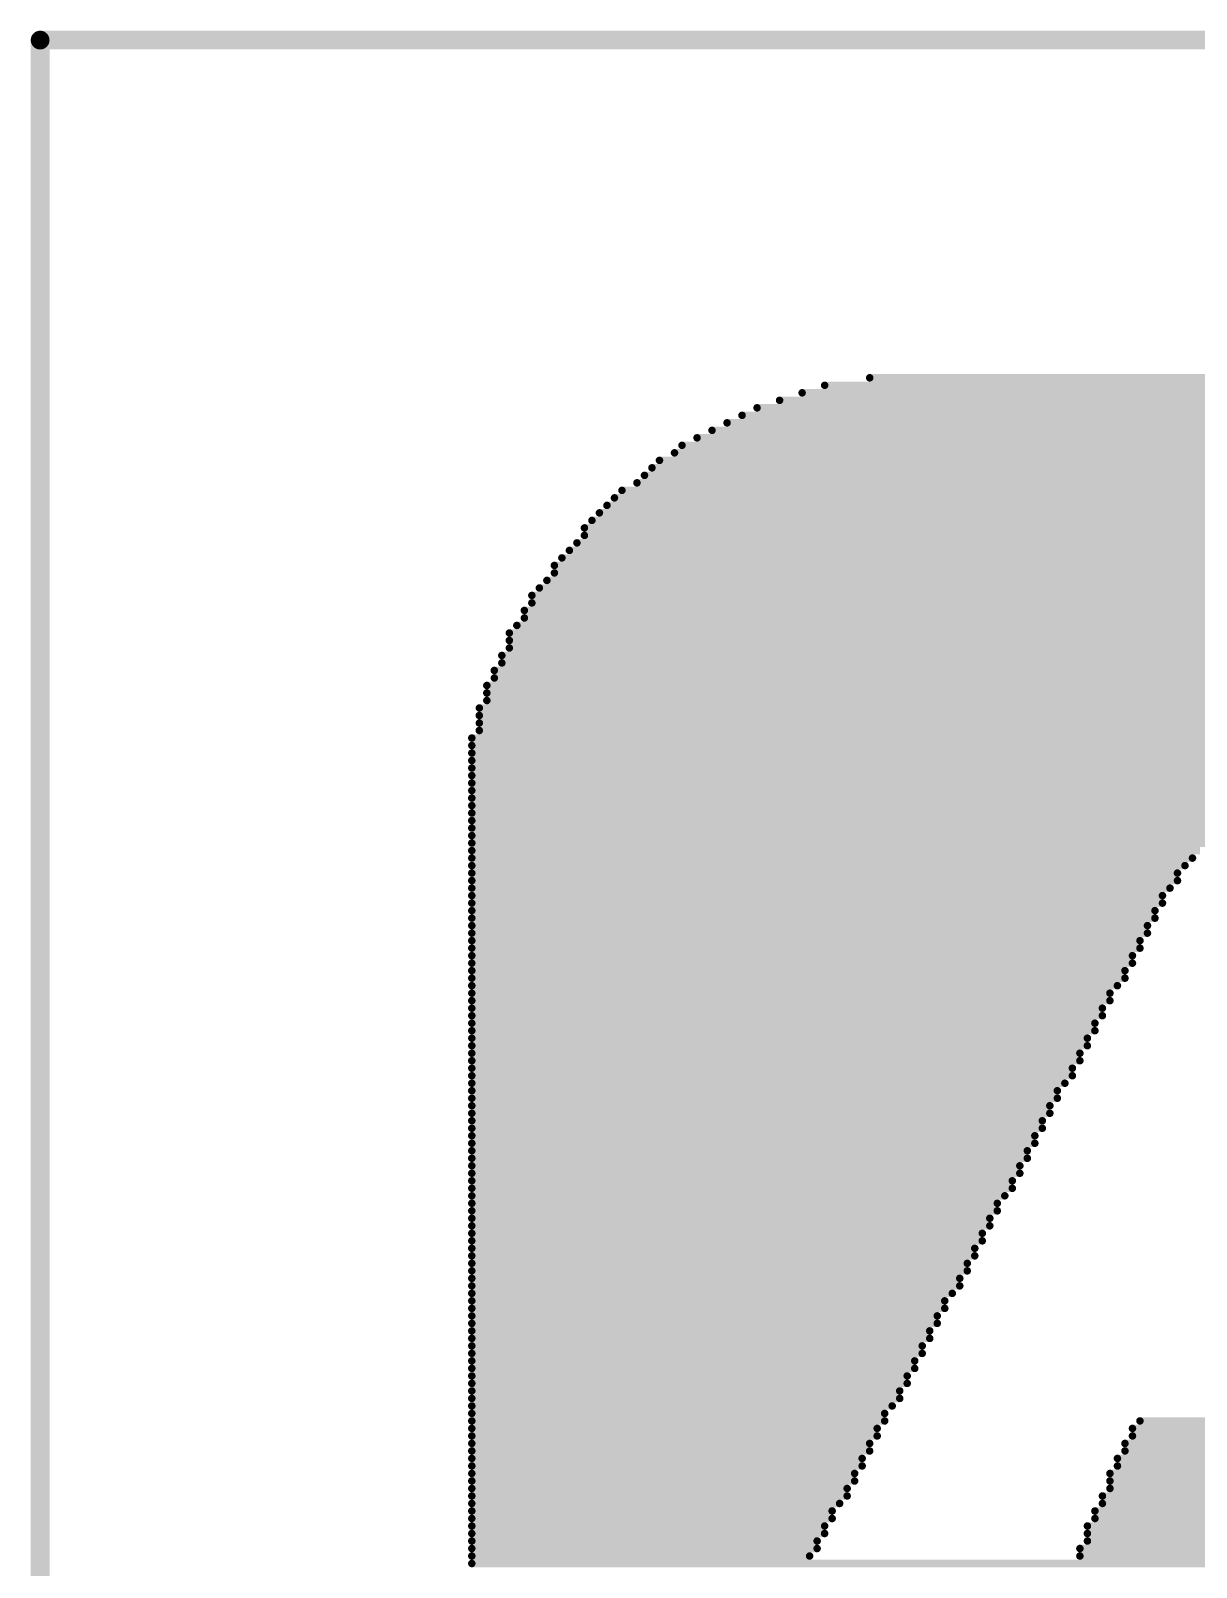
# Model space of a CAD drawing. Header units: millimetres. Extents: x 0.2 to 11.7, y 0.2 to 7.8.
# Drawn here: x 5.5975 to 5.908, y 1.193 to 1.6025 of the extents above; entities that cross this region are included whole.
import ezdxf

# ---------------------------------------------------------------- set-up
doc = ezdxf.new("R2010")
doc.units = ezdxf.units.MM
doc.header["$MEASUREMENT"] = 0
doc.layers.add('Mechanical16', color=56, linetype='Continuous')

msp = doc.modelspace()

# ---------------------------------------------------------------- linework, layer by layer
at = {"layer": 'Mechanical16'}
for points, const_width in [([(5.6, 0.4), (5.6, 1.6)], 0.005), ([(5.6, 1.6), (7, 1.6)], 0.005), ([(5.803, 1.506), (6.895, 1.506)], 0.002), ([(5.809, 1.508), (6.895, 1.508)], 0.002), ([(5.821, 1.51), (6.895, 1.51)], 0.002), ([(5.791, 1.502), (6.895, 1.502)], 0.002), ([(5.797, 1.504), (6.895, 1.504)], 0.002), ([(5.783, 1.498), (6.895, 1.498)], 0.002), ([(5.787, 1.5), (6.895, 1.5)], 0.002), ([(5.775, 1.494), (6.895, 1.494)], 0.002), ([(5.779, 1.496), (6.895, 1.496)], 0.002), ([(5.769, 1.49), (6.895, 1.49)], 0.002), ([(5.771, 1.492), (6.895, 1.492)], 0.002), ([(5.763, 1.486), (6.895, 1.486)], 0.002), ([(5.765, 1.488), (6.895, 1.488)], 0.002), ([(5.759, 1.482), (6.895, 1.482)], 0.002), ([(5.761, 1.484), (6.895, 1.484)], 0.002), ([(5.753, 1.478), (6.895, 1.478)], 0.002), ([(5.755, 1.48), (6.895, 1.48)], 0.002), ([(5.749, 1.474), (6.895, 1.474)], 0.002), ([(5.751, 1.476), (6.895, 1.476)], 0.002), ([(5.745, 1.47), (6.895, 1.47)], 0.002), ([(5.747, 1.472), (6.895, 1.472)], 0.002), ([(5.743, 1.466), (6.895, 1.466)], 0.002), ([(5.745, 1.468), (6.895, 1.468)], 0.002), ([(5.739, 1.462), (6.895, 1.462)], 0.002), ([(5.741, 1.464), (6.895, 1.464)], 0.002), ([(5.737, 1.46), (6.895, 1.46)], 0.002), ([(5.737, 1.458), (6.895, 1.458)], 0.002), ([(5.733, 1.454), (6.895, 1.454)], 0.002), ([(5.735, 1.456), (6.895, 1.456)], 0.002), ([(5.731, 1.452), (6.895, 1.452)], 0.002), ([(5.731, 1.45), (6.895, 1.45)], 0.002), ([(5.729, 1.448), (6.895, 1.448)], 0.002), ([(5.729, 1.446), (6.895, 1.446)], 0.002), ([(5.725, 1.442), (6.895, 1.442)], 0.002), ([(5.727, 1.444), (6.895, 1.444)], 0.002), ([(5.725, 1.44), (6.895, 1.44)], 0.002), ([(5.725, 1.438), (6.895, 1.438)], 0.002), ([(5.723, 1.436), (6.895, 1.436)], 0.002), ([(5.723, 1.434), (6.895, 1.434)], 0.002), ([(5.721, 1.432), (6.895, 1.432)], 0.002), ([(5.721, 1.43), (6.895, 1.43)], 0.002), ([(5.719, 1.428), (6.895, 1.428)], 0.002), ([(5.719, 1.426), (6.895, 1.426)], 0.002), ([(5.717, 1.422), (6.895, 1.422)], 0.002), ([(5.717, 1.42), (6.895, 1.42)], 0.002), ([(5.719, 1.424), (6.895, 1.424)], 0.002), ([(5.717, 1.418), (6.895, 1.418)], 0.002), ([(5.717, 1.416), (6.895, 1.416)], 0.002), ([(5.715, 1.414), (6.895, 1.414)], 0.002), ([(5.715, 1.412), (5.963, 1.412)], 0.002), ([(5.715, 1.41), (5.951, 1.41)], 0.002), ([(5.715, 1.408), (5.945, 1.408)], 0.002), ([(5.715, 1.406), (5.939, 1.406)], 0.002), ([(5.715, 1.404), (5.935, 1.404)], 0.002), ([(5.715, 1.402), (5.931, 1.402)], 0.002), ([(5.715, 1.4), (5.927, 1.4)], 0.002), ([(5.715, 1.398), (5.925, 1.398)], 0.002), ([(5.715, 1.396), (5.921, 1.396)], 0.002), ([(5.715, 1.394), (5.919, 1.394)], 0.002), ([(5.715, 1.392), (5.917, 1.392)], 0.002), ([(5.715, 1.39), (5.915, 1.39)], 0.002), ([(5.715, 1.388), (5.913, 1.388)], 0.002), ([(5.715, 1.386), (5.911, 1.386)], 0.002), ([(5.715, 1.384), (5.909, 1.384)], 0.002), ([(5.715, 1.382), (5.907, 1.382)], 0.002), ([(5.715, 1.38), (5.905, 1.38)], 0.002), ([(5.715, 1.378), (5.903, 1.378)], 0.002), ([(5.715, 1.376), (5.903, 1.376)], 0.002), ([(5.715, 1.374), (5.901, 1.374)], 0.002), ([(5.715, 1.372), (5.899, 1.372)], 0.002), ([(5.715, 1.37), (5.899, 1.37)], 0.002), ([(5.715, 1.368), (5.897, 1.368)], 0.002), ([(5.715, 1.366), (5.897, 1.366)], 0.002), ([(5.715, 1.364), (5.895, 1.364)], 0.002), ([(5.715, 1.362), (5.895, 1.362)], 0.002), ([(5.715, 1.36), (5.893, 1.36)], 0.002), ([(5.715, 1.358), (5.893, 1.358)], 0.002), ([(5.715, 1.356), (5.891, 1.356)], 0.002), ([(5.715, 1.354), (5.891, 1.354)], 0.002), ([(5.715, 1.352), (5.889, 1.352)], 0.002), ([(5.715, 1.35), (5.889, 1.35)], 0.002), ([(5.715, 1.348), (5.887, 1.348)], 0.002), ([(5.715, 1.346), (5.885, 1.346)], 0.002), ([(5.715, 1.344), (5.885, 1.344)], 0.002), ([(5.715, 1.342), (5.883, 1.342)], 0.002), ([(5.715, 1.34), (5.883, 1.34)], 0.002), ([(5.715, 1.338), (5.881, 1.338)], 0.002), ([(5.715, 1.336), (5.881, 1.336)], 0.002), ([(5.715, 1.334), (5.879, 1.334)], 0.002), ([(5.715, 1.332), (5.879, 1.332)], 0.002), ([(5.715, 1.33), (5.877, 1.33)], 0.002), ([(5.715, 1.328), (5.877, 1.328)], 0.002), ([(5.715, 1.326), (5.875, 1.326)], 0.002), ([(5.715, 1.324), (5.875, 1.324)], 0.002), ([(5.715, 1.322), (5.873, 1.322)], 0.002), ([(5.715, 1.32), (5.871, 1.32)], 0.002), ([(5.715, 1.318), (5.871, 1.318)], 0.002), ([(5.715, 1.316), (5.869, 1.316)], 0.002), ([(5.715, 1.314), (5.869, 1.314)], 0.002), ([(5.715, 1.312), (5.867, 1.312)], 0.002), ([(5.715, 1.31), (5.867, 1.31)], 0.002), ([(5.715, 1.308), (5.865, 1.308)], 0.002), ([(5.715, 1.306), (5.865, 1.306)], 0.002), ([(5.715, 1.304), (5.863, 1.304)], 0.002), ([(5.715, 1.302), (5.863, 1.302)], 0.002), ([(5.715, 1.3), (5.861, 1.3)], 0.002), ([(5.715, 1.298), (5.861, 1.298)], 0.002), ([(5.715, 1.296), (5.859, 1.296)], 0.002), ([(5.715, 1.294), (5.859, 1.294)], 0.002), ([(5.715, 1.292), (5.857, 1.292)], 0.002), ([(5.715, 1.29), (5.855, 1.29)], 0.002), ([(5.715, 1.288), (5.855, 1.288)], 0.002), ([(5.715, 1.286), (5.853, 1.286)], 0.002), ([(5.715, 1.284), (5.853, 1.284)], 0.002), ([(5.715, 1.282), (5.851, 1.282)], 0.002), ([(5.715, 1.28), (5.851, 1.28)], 0.002), ([(5.715, 1.278), (5.849, 1.278)], 0.002), ([(5.715, 1.276), (5.849, 1.276)], 0.002), ([(5.715, 1.274), (5.847, 1.274)], 0.002), ([(5.715, 1.272), (5.847, 1.272)], 0.002), ([(5.715, 1.27), (5.845, 1.27)], 0.002), ([(5.715, 1.268), (5.845, 1.268)], 0.002), ([(5.715, 1.266), (5.843, 1.266)], 0.002), ([(5.715, 1.264), (5.841, 1.264)], 0.002), ([(5.715, 1.262), (5.841, 1.262)], 0.002), ([(5.715, 1.26), (5.839, 1.26)], 0.002), ([(5.715, 1.258), (5.839, 1.258)], 0.002), ([(5.715, 1.256), (5.837, 1.256)], 0.002), ([(5.715, 1.254), (5.837, 1.254)], 0.002), ([(5.715, 1.252), (5.835, 1.252)], 0.002), ([(5.715, 1.25), (5.835, 1.25)], 0.002), ([(5.715, 1.248), (5.833, 1.248)], 0.002), ([(5.715, 1.246), (5.833, 1.246)], 0.002), ([(5.715, 1.244), (5.831, 1.244)], 0.002), ([(5.715, 1.242), (5.831, 1.242)], 0.002), ([(5.715, 1.24), (5.829, 1.24)], 0.002), ([(5.715, 1.238), (5.829, 1.238)], 0.002), ([(5.715, 1.236), (5.827, 1.236)], 0.002), ([(5.715, 1.234), (5.825, 1.234)], 0.002), ([(5.715, 1.232), (5.825, 1.232)], 0.002), ([(5.893, 1.232), (5.945, 1.232)], 0.002), ([(5.715, 1.23), (5.823, 1.23)], 0.002), ([(5.715, 1.228), (5.823, 1.228)], 0.002), ([(5.891, 1.23), (5.945, 1.23)], 0.002), ([(5.891, 1.228), (5.945, 1.228)], 0.002), ([(5.715, 1.226), (5.821, 1.226)], 0.002), ([(5.715, 1.224), (5.821, 1.224)], 0.002), ([(5.889, 1.226), (5.945, 1.226)], 0.002), ([(5.889, 1.224), (5.945, 1.224)], 0.002), ([(5.715, 1.222), (5.819, 1.222)], 0.002), ([(5.715, 1.22), (5.819, 1.22)], 0.002), ([(5.887, 1.222), (5.945, 1.222)], 0.002), ([(5.887, 1.22), (5.945, 1.22)], 0.002), ([(5.715, 1.218), (5.817, 1.218)], 0.002), ([(5.715, 1.216), (5.817, 1.216)], 0.002), ([(5.885, 1.218), (5.945, 1.218)], 0.002), ([(5.885, 1.216), (5.945, 1.216)], 0.002), ([(5.715, 1.214), (5.815, 1.214)], 0.002), ([(5.715, 1.212), (5.815, 1.212)], 0.002), ([(5.883, 1.212), (5.943, 1.212)], 0.002), ([(5.885, 1.214), (5.943, 1.214)], 0.002), ([(5.715, 1.21), (5.813, 1.21)], 0.002), ([(5.715, 1.208), (5.811, 1.208)], 0.002), ([(5.881, 1.208), (5.943, 1.208)], 0.002), ([(5.883, 1.21), (5.943, 1.21)], 0.002), ([(5.715, 1.206), (5.811, 1.206)], 0.002), ([(5.715, 1.204), (5.809, 1.204)], 0.002), ([(5.879, 1.204), (5.943, 1.204)], 0.002), ([(5.881, 1.206), (5.943, 1.206)], 0.002), ([(5.715, 1.202), (5.809, 1.202)], 0.002), ([(5.715, 1.2), (5.807, 1.2)], 0.002), ([(5.879, 1.202), (5.943, 1.202)], 0.002), ([(5.879, 1.2), (5.943, 1.2)], 0.002), ([(5.715, 1.198), (5.807, 1.198)], 0.002), ([(5.715, 1.196), (5.805, 1.196)], 0.002), ([(5.877, 1.198), (5.943, 1.198)], 0.002), ([(5.877, 1.196), (5.943, 1.196)], 0.002), ([(5.715, 1.194), (6.161, 1.194)], 0.002)]:
    msp.add_lwpolyline(points, dxfattribs=dict(at, const_width=const_width))
for points, const_width in [([(5.59875, 1.6, 1), (5.60125, 1.6, 1)], 0.0025), ([(5.59875, 1.6, 1), (5.60125, 1.6, 1)], 0.0025), ([(5.8025, 1.506, 1), (5.8035, 1.506, 1)], 0.001), ([(5.8085, 1.508, 1), (5.8095, 1.508, 1)], 0.001), ([(5.8205, 1.51, 1), (5.8215, 1.51, 1)], 0.001), ([(5.7905, 1.502, 1), (5.7915, 1.502, 1)], 0.001), ([(5.7965, 1.504, 1), (5.7975, 1.504, 1)], 0.001), ([(5.7825, 1.498, 1), (5.7835, 1.498, 1)], 0.001), ([(5.7865, 1.5, 1), (5.7875, 1.5, 1)], 0.001), ([(5.7745, 1.494, 1), (5.7755, 1.494, 1)], 0.001), ([(5.7785, 1.496, 1), (5.7795, 1.496, 1)], 0.001), ([(5.7685, 1.49, 1), (5.7695, 1.49, 1)], 0.001), ([(5.7705, 1.492, 1), (5.7715, 1.492, 1)], 0.001), ([(5.7625, 1.486, 1), (5.7635, 1.486, 1)], 0.001), ([(5.7645, 1.488, 1), (5.7655, 1.488, 1)], 0.001), ([(5.7585, 1.482, 1), (5.7595, 1.482, 1)], 0.001), ([(5.7605, 1.484, 1), (5.7615, 1.484, 1)], 0.001), ([(5.7525, 1.478, 1), (5.7535, 1.478, 1)], 0.001), ([(5.7545, 1.48, 1), (5.7555, 1.48, 1)], 0.001), ([(5.7485, 1.474, 1), (5.7495, 1.474, 1)], 0.001), ([(5.7505, 1.476, 1), (5.7515, 1.476, 1)], 0.001), ([(5.7445, 1.47, 1), (5.7455, 1.47, 1)], 0.001), ([(5.7465, 1.472, 1), (5.7475, 1.472, 1)], 0.001), ([(5.7425, 1.466, 1), (5.7435, 1.466, 1)], 0.001), ([(5.7445, 1.468, 1), (5.7455, 1.468, 1)], 0.001), ([(5.7385, 1.462, 1), (5.7395, 1.462, 1)], 0.001), ([(5.7405, 1.464, 1), (5.7415, 1.464, 1)], 0.001), ([(5.7365, 1.46, 1), (5.7375, 1.46, 1)], 0.001), ([(5.7365, 1.458, 1), (5.7375, 1.458, 1)], 0.001), ([(5.7325, 1.454, 1), (5.7335, 1.454, 1)], 0.001), ([(5.7345, 1.456, 1), (5.7355, 1.456, 1)], 0.001), ([(5.7305, 1.452, 1), (5.7315, 1.452, 1)], 0.001), ([(5.7305, 1.45, 1), (5.7315, 1.45, 1)], 0.001), ([(5.7285, 1.448, 1), (5.7295, 1.448, 1)], 0.001), ([(5.7285, 1.446, 1), (5.7295, 1.446, 1)], 0.001), ([(5.7245, 1.442, 1), (5.7255, 1.442, 1)], 0.001), ([(5.7265, 1.444, 1), (5.7275, 1.444, 1)], 0.001), ([(5.7245, 1.44, 1), (5.7255, 1.44, 1)], 0.001), ([(5.7245, 1.438, 1), (5.7255, 1.438, 1)], 0.001), ([(5.7225, 1.436, 1), (5.7235, 1.436, 1)], 0.001), ([(5.7225, 1.434, 1), (5.7235, 1.434, 1)], 0.001), ([(5.7205, 1.432, 1), (5.7215, 1.432, 1)], 0.001), ([(5.7205, 1.43, 1), (5.7215, 1.43, 1)], 0.001), ([(5.7185, 1.428, 1), (5.7195, 1.428, 1)], 0.001), ([(5.7185, 1.426, 1), (5.7195, 1.426, 1)], 0.001), ([(5.7165, 1.422, 1), (5.7175, 1.422, 1)], 0.001), ([(5.7165, 1.42, 1), (5.7175, 1.42, 1)], 0.001), ([(5.7185, 1.424, 1), (5.7195, 1.424, 1)], 0.001), ([(5.7165, 1.418, 1), (5.7175, 1.418, 1)], 0.001), ([(5.7165, 1.416, 1), (5.7175, 1.416, 1)], 0.001), ([(5.7145, 1.414, 1), (5.7155, 1.414, 1)], 0.001), ([(5.7145, 1.412, 1), (5.7155, 1.412, 1)], 0.001), ([(5.7145, 1.41, 1), (5.7155, 1.41, 1)], 0.001), ([(5.7145, 1.408, 1), (5.7155, 1.408, 1)], 0.001), ([(5.7145, 1.406, 1), (5.7155, 1.406, 1)], 0.001), ([(5.7145, 1.404, 1), (5.7155, 1.404, 1)], 0.001), ([(5.7145, 1.402, 1), (5.7155, 1.402, 1)], 0.001), ([(5.7145, 1.4, 1), (5.7155, 1.4, 1)], 0.001), ([(5.7145, 1.398, 1), (5.7155, 1.398, 1)], 0.001), ([(5.7145, 1.396, 1), (5.7155, 1.396, 1)], 0.001), ([(5.7145, 1.394, 1), (5.7155, 1.394, 1)], 0.001), ([(5.7145, 1.392, 1), (5.7155, 1.392, 1)], 0.001), ([(5.7145, 1.39, 1), (5.7155, 1.39, 1)], 0.001), ([(5.7145, 1.388, 1), (5.7155, 1.388, 1)], 0.001), ([(5.7145, 1.386, 1), (5.7155, 1.386, 1)], 0.001), ([(5.7145, 1.384, 1), (5.7155, 1.384, 1)], 0.001), ([(5.7145, 1.382, 1), (5.7155, 1.382, 1)], 0.001), ([(5.7145, 1.38, 1), (5.7155, 1.38, 1)], 0.001), ([(5.9045, 1.38, 1), (5.9055, 1.38, 1)], 0.001), ([(5.9065, 1.382, 1), (5.9075, 1.382, 1)], 0.001), ([(5.7145, 1.378, 1), (5.7155, 1.378, 1)], 0.001), ([(5.7145, 1.376, 1), (5.7155, 1.376, 1)], 0.001), ([(5.9025, 1.378, 1), (5.9035, 1.378, 1)], 0.001), ([(5.9025, 1.376, 1), (5.9035, 1.376, 1)], 0.001), ([(5.7145, 1.374, 1), (5.7155, 1.374, 1)], 0.001), ([(5.7145, 1.372, 1), (5.7155, 1.372, 1)], 0.001), ([(5.8985, 1.372, 1), (5.8995, 1.372, 1)], 0.001), ([(5.9005, 1.374, 1), (5.9015, 1.374, 1)], 0.001), ([(5.7145, 1.37, 1), (5.7155, 1.37, 1)], 0.001), ([(5.7145, 1.368, 1), (5.7155, 1.368, 1)], 0.001), ([(5.8965, 1.368, 1), (5.8975, 1.368, 1)], 0.001), ([(5.8985, 1.37, 1), (5.8995, 1.37, 1)], 0.001), ([(5.7145, 1.366, 1), (5.7155, 1.366, 1)], 0.001), ([(5.7145, 1.364, 1), (5.7155, 1.364, 1)], 0.001), ([(5.8945, 1.364, 1), (5.8955, 1.364, 1)], 0.001), ([(5.8965, 1.366, 1), (5.8975, 1.366, 1)], 0.001), ([(5.7145, 1.362, 1), (5.7155, 1.362, 1)], 0.001), ([(5.7145, 1.36, 1), (5.7155, 1.36, 1)], 0.001), ([(5.8925, 1.36, 1), (5.8935, 1.36, 1)], 0.001), ([(5.8945, 1.362, 1), (5.8955, 1.362, 1)], 0.001), ([(5.7145, 1.358, 1), (5.7155, 1.358, 1)], 0.001), ([(5.7145, 1.356, 1), (5.7155, 1.356, 1)], 0.001), ([(5.8905, 1.356, 1), (5.8915, 1.356, 1)], 0.001), ([(5.8925, 1.358, 1), (5.8935, 1.358, 1)], 0.001), ([(5.7145, 1.354, 1), (5.7155, 1.354, 1)], 0.001), ([(5.7145, 1.352, 1), (5.7155, 1.352, 1)], 0.001), ([(5.8885, 1.352, 1), (5.8895, 1.352, 1)], 0.001), ([(5.8905, 1.354, 1), (5.8915, 1.354, 1)], 0.001), ([(5.7145, 1.35, 1), (5.7155, 1.35, 1)], 0.001), ([(5.7145, 1.348, 1), (5.7155, 1.348, 1)], 0.001), ([(5.8865, 1.348, 1), (5.8875, 1.348, 1)], 0.001), ([(5.8885, 1.35, 1), (5.8895, 1.35, 1)], 0.001), ([(5.7145, 1.346, 1), (5.7155, 1.346, 1)], 0.001), ([(5.7145, 1.344, 1), (5.7155, 1.344, 1)], 0.001), ([(5.8845, 1.346, 1), (5.8855, 1.346, 1)], 0.001), ([(5.8845, 1.344, 1), (5.8855, 1.344, 1)], 0.001), ([(5.7145, 1.342, 1), (5.7155, 1.342, 1)], 0.001), ([(5.7145, 1.34, 1), (5.7155, 1.34, 1)], 0.001), ([(5.8825, 1.342, 1), (5.8835, 1.342, 1)], 0.001), ([(5.8825, 1.34, 1), (5.8835, 1.34, 1)], 0.001), ([(5.7145, 1.338, 1), (5.7155, 1.338, 1)], 0.001), ([(5.7145, 1.336, 1), (5.7155, 1.336, 1)], 0.001), ([(5.7145, 1.334, 1), (5.7155, 1.334, 1)], 0.001), ([(5.8785, 1.334, 1), (5.8795, 1.334, 1)], 0.001), ([(5.8805, 1.338, 1), (5.8815, 1.338, 1)], 0.001), ([(5.8805, 1.336, 1), (5.8815, 1.336, 1)], 0.001), ([(5.7145, 1.332, 1), (5.7155, 1.332, 1)], 0.001), ([(5.7145, 1.33, 1), (5.7155, 1.33, 1)], 0.001), ([(5.8765, 1.33, 1), (5.8775, 1.33, 1)], 0.001), ([(5.8785, 1.332, 1), (5.8795, 1.332, 1)], 0.001), ([(5.7145, 1.328, 1), (5.7155, 1.328, 1)], 0.001), ([(5.7145, 1.326, 1), (5.7155, 1.326, 1)], 0.001), ([(5.8745, 1.326, 1), (5.8755, 1.326, 1)], 0.001), ([(5.8765, 1.328, 1), (5.8775, 1.328, 1)], 0.001), ([(5.7145, 1.324, 1), (5.7155, 1.324, 1)], 0.001), ([(5.7145, 1.322, 1), (5.7155, 1.322, 1)], 0.001), ([(5.8725, 1.322, 1), (5.8735, 1.322, 1)], 0.001), ([(5.8745, 1.324, 1), (5.8755, 1.324, 1)], 0.001), ([(5.7145, 1.32, 1), (5.7155, 1.32, 1)], 0.001), ([(5.7145, 1.318, 1), (5.7155, 1.318, 1)], 0.001), ([(5.8705, 1.32, 1), (5.8715, 1.32, 1)], 0.001), ([(5.8705, 1.318, 1), (5.8715, 1.318, 1)], 0.001), ([(5.7145, 1.316, 1), (5.7155, 1.316, 1)], 0.001), ([(5.7145, 1.314, 1), (5.7155, 1.314, 1)], 0.001), ([(5.8685, 1.316, 1), (5.8695, 1.316, 1)], 0.001), ([(5.8685, 1.314, 1), (5.8695, 1.314, 1)], 0.001), ([(5.7145, 1.312, 1), (5.7155, 1.312, 1)], 0.001), ([(5.7145, 1.31, 1), (5.7155, 1.31, 1)], 0.001), ([(5.8665, 1.312, 1), (5.8675, 1.312, 1)], 0.001), ([(5.8665, 1.31, 1), (5.8675, 1.31, 1)], 0.001), ([(5.7145, 1.308, 1), (5.7155, 1.308, 1)], 0.001), ([(5.7145, 1.306, 1), (5.7155, 1.306, 1)], 0.001), ([(5.8645, 1.308, 1), (5.8655, 1.308, 1)], 0.001), ([(5.8645, 1.306, 1), (5.8655, 1.306, 1)], 0.001), ([(5.7145, 1.304, 1), (5.7155, 1.304, 1)], 0.001), ([(5.7145, 1.302, 1), (5.7155, 1.302, 1)], 0.001), ([(5.8625, 1.304, 1), (5.8635, 1.304, 1)], 0.001), ([(5.8625, 1.302, 1), (5.8635, 1.302, 1)], 0.001), ([(5.7145, 1.3, 1), (5.7155, 1.3, 1)], 0.001), ([(5.7145, 1.298, 1), (5.7155, 1.298, 1)], 0.001), ([(5.8605, 1.3, 1), (5.8615, 1.3, 1)], 0.001), ([(5.8605, 1.298, 1), (5.8615, 1.298, 1)], 0.001), ([(5.7145, 1.296, 1), (5.7155, 1.296, 1)], 0.001), ([(5.7145, 1.294, 1), (5.7155, 1.294, 1)], 0.001), ([(5.8585, 1.296, 1), (5.8595, 1.296, 1)], 0.001), ([(5.8585, 1.294, 1), (5.8595, 1.294, 1)], 0.001), ([(5.7145, 1.292, 1), (5.7155, 1.292, 1)], 0.001), ([(5.7145, 1.29, 1), (5.7155, 1.29, 1)], 0.001), ([(5.8545, 1.29, 1), (5.8555, 1.29, 1)], 0.001), ([(5.8565, 1.292, 1), (5.8575, 1.292, 1)], 0.001), ([(5.7145, 1.288, 1), (5.7155, 1.288, 1)], 0.001), ([(5.7145, 1.286, 1), (5.7155, 1.286, 1)], 0.001), ([(5.8525, 1.286, 1), (5.8535, 1.286, 1)], 0.001), ([(5.8545, 1.288, 1), (5.8555, 1.288, 1)], 0.001), ([(5.7145, 1.284, 1), (5.7155, 1.284, 1)], 0.001), ([(5.7145, 1.282, 1), (5.7155, 1.282, 1)], 0.001), ([(5.8505, 1.282, 1), (5.8515, 1.282, 1)], 0.001), ([(5.8525, 1.284, 1), (5.8535, 1.284, 1)], 0.001), ([(5.7145, 1.28, 1), (5.7155, 1.28, 1)], 0.001), ([(5.7145, 1.278, 1), (5.7155, 1.278, 1)], 0.001), ([(5.8485, 1.278, 1), (5.8495, 1.278, 1)], 0.001), ([(5.8505, 1.28, 1), (5.8515, 1.28, 1)], 0.001), ([(5.7145, 1.276, 1), (5.7155, 1.276, 1)], 0.001), ([(5.7145, 1.274, 1), (5.7155, 1.274, 1)], 0.001), ([(5.8465, 1.274, 1), (5.8475, 1.274, 1)], 0.001), ([(5.8485, 1.276, 1), (5.8495, 1.276, 1)], 0.001), ([(5.7145, 1.272, 1), (5.7155, 1.272, 1)], 0.001), ([(5.7145, 1.27, 1), (5.7155, 1.27, 1)], 0.001), ([(5.8445, 1.27, 1), (5.8455, 1.27, 1)], 0.001), ([(5.8465, 1.272, 1), (5.8475, 1.272, 1)], 0.001), ([(5.7145, 1.268, 1), (5.7155, 1.268, 1)], 0.001), ([(5.7145, 1.266, 1), (5.7155, 1.266, 1)], 0.001), ([(5.8425, 1.266, 1), (5.8435, 1.266, 1)], 0.001), ([(5.8445, 1.268, 1), (5.8455, 1.268, 1)], 0.001), ([(5.7145, 1.264, 1), (5.7155, 1.264, 1)], 0.001), ([(5.7145, 1.262, 1), (5.7155, 1.262, 1)], 0.001), ([(5.8405, 1.264, 1), (5.8415, 1.264, 1)], 0.001), ([(5.8405, 1.262, 1), (5.8415, 1.262, 1)], 0.001), ([(5.7145, 1.26, 1), (5.7155, 1.26, 1)], 0.001), ([(5.7145, 1.258, 1), (5.7155, 1.258, 1)], 0.001), ([(5.8385, 1.26, 1), (5.8395, 1.26, 1)], 0.001), ([(5.8385, 1.258, 1), (5.8395, 1.258, 1)], 0.001), ([(5.7145, 1.256, 1), (5.7155, 1.256, 1)], 0.001), ([(5.7145, 1.254, 1), (5.7155, 1.254, 1)], 0.001), ([(5.8365, 1.256, 1), (5.8375, 1.256, 1)], 0.001), ([(5.8365, 1.254, 1), (5.8375, 1.254, 1)], 0.001), ([(5.7145, 1.252, 1), (5.7155, 1.252, 1)], 0.001), ([(5.7145, 1.25, 1), (5.7155, 1.25, 1)], 0.001), ([(5.7145, 1.248, 1), (5.7155, 1.248, 1)], 0.001), ([(5.8325, 1.248, 1), (5.8335, 1.248, 1)], 0.001), ([(5.8345, 1.252, 1), (5.8355, 1.252, 1)], 0.001), ([(5.8345, 1.25, 1), (5.8355, 1.25, 1)], 0.001), ([(5.7145, 1.246, 1), (5.7155, 1.246, 1)], 0.001), ([(5.7145, 1.244, 1), (5.7155, 1.244, 1)], 0.001), ([(5.8305, 1.244, 1), (5.8315, 1.244, 1)], 0.001), ([(5.8325, 1.246, 1), (5.8335, 1.246, 1)], 0.001), ([(5.7145, 1.242, 1), (5.7155, 1.242, 1)], 0.001), ([(5.7145, 1.24, 1), (5.7155, 1.24, 1)], 0.001), ([(5.8285, 1.24, 1), (5.8295, 1.24, 1)], 0.001), ([(5.8305, 1.242, 1), (5.8315, 1.242, 1)], 0.001), ([(5.7145, 1.238, 1), (5.7155, 1.238, 1)], 0.001), ([(5.7145, 1.236, 1), (5.7155, 1.236, 1)], 0.001), ([(5.8265, 1.236, 1), (5.8275, 1.236, 1)], 0.001), ([(5.8285, 1.238, 1), (5.8295, 1.238, 1)], 0.001), ([(5.7145, 1.234, 1), (5.7155, 1.234, 1)], 0.001), ([(5.7145, 1.232, 1), (5.7155, 1.232, 1)], 0.001), ([(5.8245, 1.234, 1), (5.8255, 1.234, 1)], 0.001), ([(5.8245, 1.232, 1), (5.8255, 1.232, 1)], 0.001), ([(5.8925, 1.232, 1), (5.8935, 1.232, 1)], 0.001), ([(5.7145, 1.23, 1), (5.7155, 1.23, 1)], 0.001), ([(5.7145, 1.228, 1), (5.7155, 1.228, 1)], 0.001), ([(5.8225, 1.23, 1), (5.8235, 1.23, 1)], 0.001), ([(5.8225, 1.228, 1), (5.8235, 1.228, 1)], 0.001), ([(5.8905, 1.23, 1), (5.8915, 1.23, 1)], 0.001), ([(5.8905, 1.228, 1), (5.8915, 1.228, 1)], 0.001), ([(5.7145, 1.226, 1), (5.7155, 1.226, 1)], 0.001), ([(5.7145, 1.224, 1), (5.7155, 1.224, 1)], 0.001), ([(5.8205, 1.226, 1), (5.8215, 1.226, 1)], 0.001), ([(5.8205, 1.224, 1), (5.8215, 1.224, 1)], 0.001), ([(5.8885, 1.226, 1), (5.8895, 1.226, 1)], 0.001), ([(5.8885, 1.224, 1), (5.8895, 1.224, 1)], 0.001), ([(5.7145, 1.222, 1), (5.7155, 1.222, 1)], 0.001), ([(5.7145, 1.22, 1), (5.7155, 1.22, 1)], 0.001), ([(5.8185, 1.222, 1), (5.8195, 1.222, 1)], 0.001), ([(5.8185, 1.22, 1), (5.8195, 1.22, 1)], 0.001), ([(5.8865, 1.222, 1), (5.8875, 1.222, 1)], 0.001), ([(5.8865, 1.22, 1), (5.8875, 1.22, 1)], 0.001), ([(5.7145, 1.218, 1), (5.7155, 1.218, 1)], 0.001), ([(5.7145, 1.216, 1), (5.7155, 1.216, 1)], 0.001), ([(5.8165, 1.218, 1), (5.8175, 1.218, 1)], 0.001), ([(5.8165, 1.216, 1), (5.8175, 1.216, 1)], 0.001), ([(5.8845, 1.218, 1), (5.8855, 1.218, 1)], 0.001), ([(5.8845, 1.216, 1), (5.8855, 1.216, 1)], 0.001), ([(5.7145, 1.214, 1), (5.7155, 1.214, 1)], 0.001), ([(5.7145, 1.212, 1), (5.7155, 1.212, 1)], 0.001), ([(5.8145, 1.214, 1), (5.8155, 1.214, 1)], 0.001), ([(5.8145, 1.212, 1), (5.8155, 1.212, 1)], 0.001), ([(5.8825, 1.212, 1), (5.8835, 1.212, 1)], 0.001), ([(5.8845, 1.214, 1), (5.8855, 1.214, 1)], 0.001), ([(5.7145, 1.21, 1), (5.7155, 1.21, 1)], 0.001), ([(5.7145, 1.208, 1), (5.7155, 1.208, 1)], 0.001), ([(5.8105, 1.208, 1), (5.8115, 1.208, 1)], 0.001), ([(5.8125, 1.21, 1), (5.8135, 1.21, 1)], 0.001), ([(5.8805, 1.208, 1), (5.8815, 1.208, 1)], 0.001), ([(5.8825, 1.21, 1), (5.8835, 1.21, 1)], 0.001), ([(5.7145, 1.206, 1), (5.7155, 1.206, 1)], 0.001), ([(5.7145, 1.204, 1), (5.7155, 1.204, 1)], 0.001), ([(5.8085, 1.204, 1), (5.8095, 1.204, 1)], 0.001), ([(5.8105, 1.206, 1), (5.8115, 1.206, 1)], 0.001), ([(5.8785, 1.204, 1), (5.8795, 1.204, 1)], 0.001), ([(5.8805, 1.206, 1), (5.8815, 1.206, 1)], 0.001), ([(5.7145, 1.202, 1), (5.7155, 1.202, 1)], 0.001), ([(5.7145, 1.2, 1), (5.7155, 1.2, 1)], 0.001), ([(5.8065, 1.2, 1), (5.8075, 1.2, 1)], 0.001), ([(5.8085, 1.202, 1), (5.8095, 1.202, 1)], 0.001), ([(5.8785, 1.202, 1), (5.8795, 1.202, 1)], 0.001), ([(5.8785, 1.2, 1), (5.8795, 1.2, 1)], 0.001), ([(5.7145, 1.198, 1), (5.7155, 1.198, 1)], 0.001), ([(5.7145, 1.196, 1), (5.7155, 1.196, 1)], 0.001), ([(5.8045, 1.196, 1), (5.8055, 1.196, 1)], 0.001), ([(5.8065, 1.198, 1), (5.8075, 1.198, 1)], 0.001), ([(5.8765, 1.198, 1), (5.8775, 1.198, 1)], 0.001), ([(5.8765, 1.196, 1), (5.8775, 1.196, 1)], 0.001), ([(5.7145, 1.194, 1), (5.7155, 1.194, 1)], 0.001)]:
    msp.add_lwpolyline(points, format="xyb", close=True, dxfattribs=dict(at, const_width=const_width))

doc.saveas('drawing.dxf')
